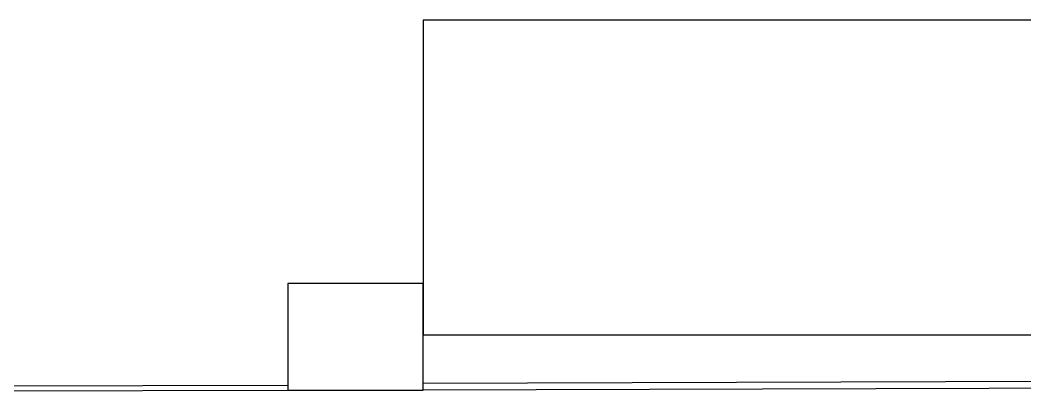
# Model space of a CAD drawing. Header units: centimetres. Extents: x 0 to 1099704, y -139216 to 99734.
# Drawn here: x 625880 to 628852, y -25067 to -23971 of the extents above; entities that cross this region are included whole.
import ezdxf

# ---------------------------------------------------------------- set-up
doc = ezdxf.new("R2010")
doc.units = ezdxf.units.CM
doc.header["$LTSCALE"] = 4
for name, color, linetype in [('0.2', 2, 'Continuous'), ('0.4', 4, 'Continuous'), ('0.6', 6, 'Continuous')]:
    doc.layers.add(name, color=color, linetype=linetype)

msp = doc.modelspace()

# ---------------------------------------------------------------- linework, layer by layer
at = {"layer": '0.2'}
for points in [[(627072.663, -24900.58), (628992.672, -24900.58), (628992.672, -23970.58), (627072.663, -23970.58)], [(626672.663, -25064.454), (627072.663, -25064.454), (627072.663, -24749.454), (626672.663, -24749.454)]]:
    msp.add_lwpolyline(points, close=True, dxfattribs=at)
at = {"layer": '0.4'}
for points in [[(631088.375, -25032.382), (627072.663, -25045.147)], [(631088.375, -25052.383), (627072.663, -25064.454)]]:
    msp.add_lwpolyline(points, dxfattribs=at)
at = {"layer": '0.6'}
for p, q in [((625666.449, -25051.55), (626672.632, -25049.454)), ((625651.434, -25066.582), (626672.663, -25064.454))]:
    msp.add_line(p, q, dxfattribs=at)

doc.saveas('drawing.dxf')
